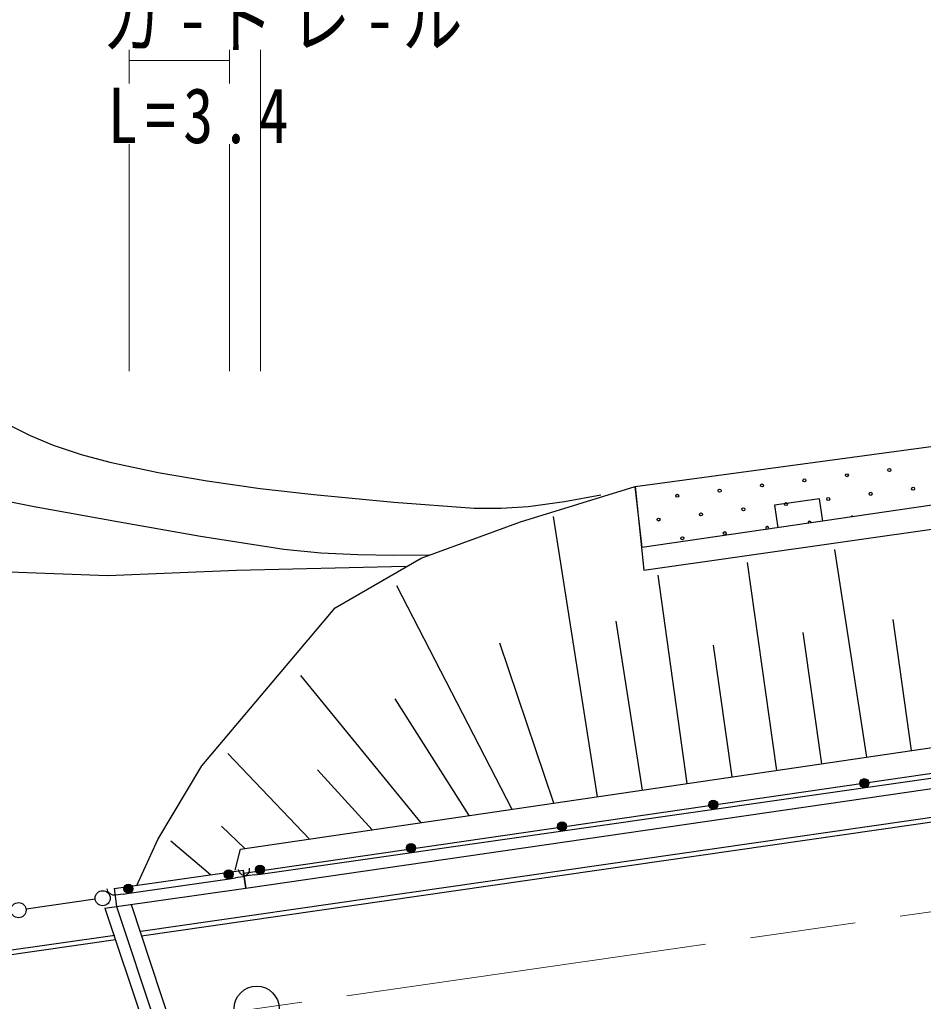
# Model space of a CAD drawing. Units: millimetres, scale not verified. Extents: x 40000 to 680000, y 20000 to 380000.
# Drawn here: x 364799 to 394704, y 297358 to 329830 of the extents above; entities that cross this region are included whole.
import ezdxf

# ---------------------------------------------------------------- set-up
doc = ezdxf.new("R2010")
doc.units = ezdxf.units.MM
doc.header["$LTSCALE"] = 1000
doc.linetypes.add('CHAIN', pattern=[18.5, 12, -1.5, 3.5, -1.5])
for name, color, linetype, lineweight in [('M-BGD', 7, 'Continuous', 25), ('M-BMK', 2, 'CHAIN', 13), ('M-BMK-SRVR', 3, 'Continuous', 25), ('M-STR-HTXT', 7, 'Continuous', 13), ('M-STR-STR1', 1, 'Continuous', 25)]:
    doc.layers.add(name, color=color, linetype=linetype, lineweight=lineweight)
doc.styles.add('ＭＳ ゴシック', font='')
doc.styles.get('ＭＳ ゴシック').set_extended_font_data('MS Gothic')

msp = doc.modelspace()

# ---------------------------------------------------------------- linework, layer by layer
at = {"layer": 'M-BGD'}
for p, q in [((385170, 314392), (447261, 322751)), ((427275, 318516), (385396, 312365)), ((364419, 316440), (365146, 316072)), ((365146, 316072), (365907, 315754)), ((365907, 315754), (366834, 315443)), ((366834, 315443), (367783, 315190)), ((367783, 315190), (369385, 314852)), ((369385, 314852), (371001, 314572)), ((371001, 314572), (372759, 314318)), ((381375, 313216), (385170, 314392)), ((385170, 314392), (385459, 311622)), ((385396, 312365), (385170, 314392)), ((362527, 314275), (365279, 313721)), ((372759, 314318), (374537, 314123)), ((374537, 314123), (377185, 313866)), ((382827, 313894), (384029, 314114)), ((365279, 313721), (368041, 313227)), ((377185, 313866), (379841, 313668)), ((380737, 313668), (381631, 313728)), ((381631, 313728), (382827, 313894)), ((385459, 311622), (399986, 313694)), ((391264, 313985), (389780, 313767)), ((389780, 313767), (389889, 313025)), ((391373, 313243), (391264, 313985)), ((379841, 313668), (380737, 313668)), ((383921, 304125), (382470, 313393)), ((368041, 313227), (370787, 312740)), ((378081, 312020), (381375, 313216)), ((370787, 312740), (373542, 312313)), ((373542, 312313), (374762, 312194)), ((374762, 312194), (375987, 312134)), ((375987, 312134), (377175, 312119)), ((377175, 312119), (378364, 312123)), ((392833, 305433), (391770, 312308)), ((371975, 311616), (377566, 311749)), ((375239, 310373), (378081, 312020)), ((389859, 304997), (388879, 311879)), ((364165, 311572), (367715, 311439)), ((367715, 311439), (371975, 311616)), ((386887, 304560), (385927, 311450)), ((381094, 303709), (377277, 311097)), ((370832, 305153), (375239, 310373)), ((385406, 304343), (384539, 309936)), ((394316, 305651), (393702, 309985)), ((437669, 309597), (368811, 299667)), ((391345, 305215), (390729, 309563)), ((437669, 309446), (368833, 299519)), ((382480, 303913), (380684, 309205)), ((388374, 304779), (387756, 309140)), ((378087, 303268), (374104, 308132)), ((379670, 303500), (377227, 307363)), ((372109, 302390), (398644, 306287)), ((374395, 302726), (371687, 305555)), ((372207, 301595), (398180, 305370)), ((369371, 302709), (370832, 305153)), ((376466, 303030), (374652, 305017)), ((372279, 301100), (398252, 304875)), ((372248, 302410), (371474, 303153)), ((368678, 301194), (369371, 302709)), ((371114, 301541), (369800, 302659)), ((371926, 301701), (372109, 302390)), ((372279, 301100), (372194, 301694)), ((371739, 301414), (371937, 301442)), ((372575, 301541), (372773, 301569)), ((367299, 300735), (365010, 300410)), ((368224, 300906), (368422, 300935)), ((368009, 300493), (370559, 292801))]:
    msp.add_line(p, q, dxfattribs=at)
for points in [[(372773, 301569), (390243, 304066), (414003, 307465), (437669, 310945)], [(372396, 301761), (372398, 301714), (372390, 301662), (372370, 301608), (372346, 301572), (372311, 301534), (372269, 301505), (372227, 301488), (372184, 301478), (371937, 301442)], [(372575, 301541), (372327, 301506), (372277, 301504), (372231, 301510), (372183, 301528), (372141, 301552), (372103, 301589), (372074, 301627), (372054, 301676), (372044, 301718)], [(368224, 300906), (367976, 300870), (367926, 300868), (367880, 300874), (367832, 300892), (367790, 300917), (367752, 300953), (367723, 300991), (367703, 301040), (367693, 301082)]]:
    msp.add_lwpolyline(points, dxfattribs=at)
for centre, radius in [((392174, 314761), 49.7), ((393578, 314932), 49.7), ((389366, 314421), 49.7), ((390770, 314591), 49.7), ((394365, 314315), 49.7), ((386558, 314080), 49.7), ((387962, 314250), 49.7), ((391557, 313974), 49.7), ((392961, 314145), 49.7), ((390153, 313804), 49.7), ((387345, 313463), 49.7), ((388749, 313634), 49.7), ((385942, 313293), 49.7), ((386729, 312676), 49.7), ((388133, 312846), 49.7), ((392749, 304575), 149), ((392749, 304575), 132), ((392749, 304575), 115), ((392749, 304575), 96.7), ((392749, 304575), 79.5), ((392749, 304575), 58.5), ((392749, 304575), 40.5), ((392749, 304575), 23.2), ((392749, 304575), 4.5), ((387750, 303861), 149), ((387750, 303861), 132), ((387750, 303861), 115), ((387750, 303861), 96.7), ((387750, 303861), 79.5), ((387750, 303861), 58.5), ((387750, 303861), 40.5), ((387750, 303861), 23.2), ((387750, 303861), 4.5), ((382750, 303146), 149), ((382750, 303146), 132), ((382750, 303146), 115), ((382750, 303146), 96.7), ((382750, 303146), 79.5), ((382750, 303146), 58.5), ((382750, 303146), 40.5), ((382750, 303146), 23.2), ((382750, 303146), 4.5), ((377751, 302432), 149), ((377751, 302432), 132), ((377751, 302432), 115), ((377751, 302432), 96.7), ((377751, 302432), 79.5), ((377751, 302432), 58.5), ((377751, 302432), 40.5), ((377751, 302432), 23.2), ((377751, 302432), 4.5), ((371717, 301561), 149), ((371717, 301561), 132), ((371717, 301561), 115), ((372752, 301717), 149), ((372752, 301717), 132), ((372752, 301717), 115), ((372752, 301717), 96.7), ((372752, 301717), 79.5), ((372752, 301717), 58.5), ((372752, 301717), 40.5), ((372752, 301717), 23.2), ((372752, 301717), 4.5), ((371717, 301561), 96.7), ((371717, 301561), 79.5), ((371717, 301561), 58.5), ((371717, 301561), 40.5), ((371717, 301561), 23.2), ((371717, 301561), 4.5), ((368400, 301082), 149), ((368400, 301082), 132), ((368400, 301082), 115), ((368400, 301082), 96.7), ((368400, 301082), 79.5), ((368400, 301082), 58.5), ((368400, 301082), 40.5), ((368400, 301082), 23.2), ((368400, 301082), 4.5), ((367547, 300770), 249), ((364762, 300374), 249)]:
    msp.add_circle(centre, radius, dxfattribs=at)
for centre, start, end in [((392344, 313357), 42.7851, 153.9253), ((389537, 313017), 308.8885, 247.822), ((390940, 313187), 359.846, 196.8644)]:
    msp.add_arc(centre, 49.7, start, end, dxfattribs=at)
at = {"layer": 'M-BMK'}
msp.add_line((338996, 292290), (445608, 307585), dxfattribs=at)
at = {"layer": 'M-BMK-SRVR'}
msp.add_circle((372641, 297117), 746, dxfattribs=at)
at = {"layer": 'M-STR-HTXT'}
for p, q in [((368422, 328830), (368422, 327715)), ((371739, 328830), (371739, 327715)), ((372773, 328830), (372773, 318202)), ((372773, 328830), (372773, 318202)), ((368422, 328476), (371739, 328476)), ((368422, 325715), (368422, 318202)), ((371739, 325715), (371739, 318202))]:
    msp.add_line(p, q, dxfattribs=at)
at = {"layer": 'M-STR-STR1'}
for p, q in [((367924, 301087), (372194, 301694)), ((372194, 301694), (372279, 301100)), ((368422, 300935), (371739, 301414)), ((367924, 301087), (368009, 300493)), ((368009, 300493), (372279, 301100)), ((367620, 300437), (368009, 300493)), ((367620, 300437), (370196, 292749)), ((368487, 300561), (371039, 292870)), ((367950, 299537), (356803, 297941)), ((367972, 299388), (356824, 297793))]:
    msp.add_line(p, q, dxfattribs=at)

# ---------------------------------------------------------------- texts
at = {"layer": 'M-STR-HTXT', "char_height": 1833, "attachment_point": 7, "style": 'ＭＳ ゴシック'}
for s, insert in [('\\T1.24;\\W0.8;ガ-ドレ-ル', (367543, 328830)), ('\\T1.25;\\W0.8;L=3.4', (367717, 325715))]:
    msp.add_mtext(s, dxfattribs=dict(at, insert=insert))

doc.saveas('drawing.dxf')
